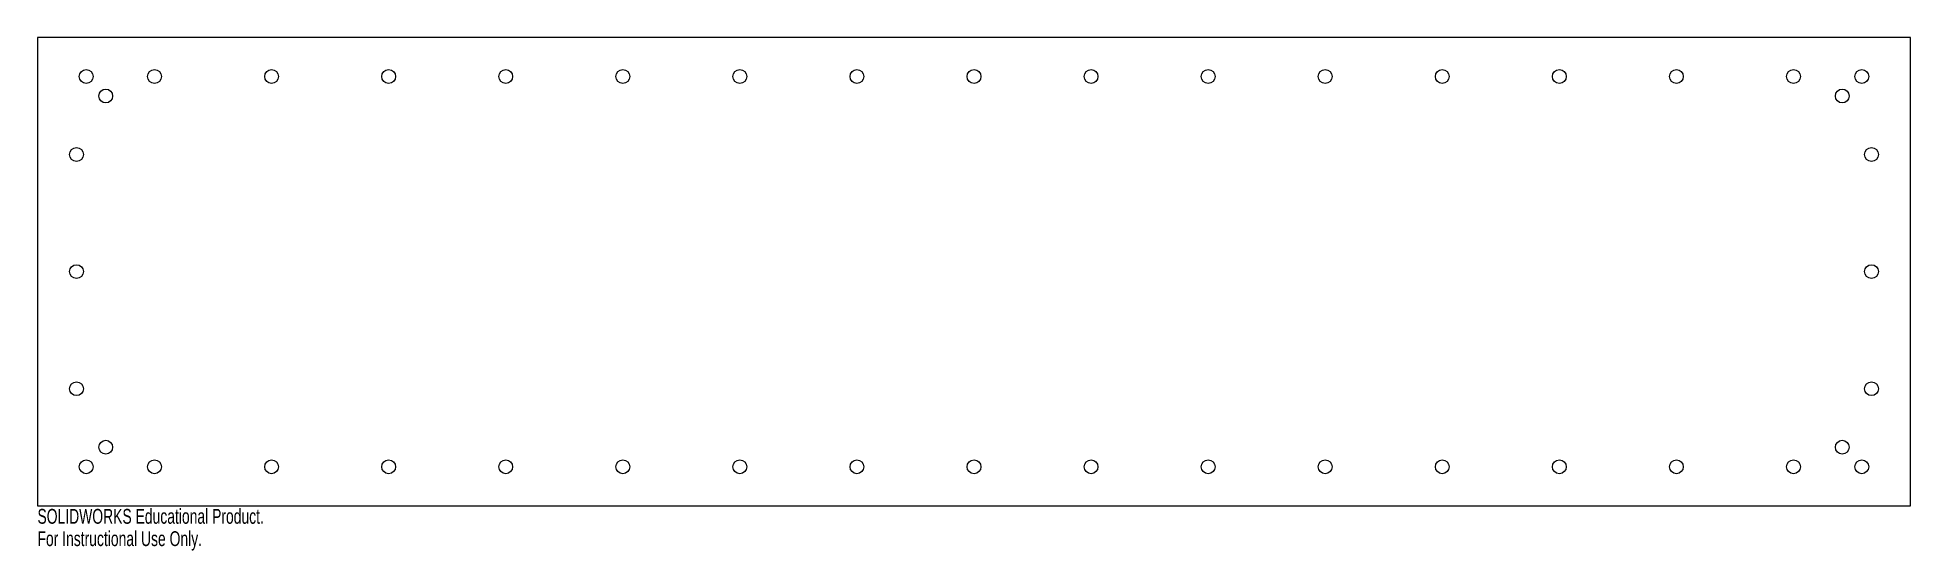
# Model space of a CAD drawing. Header units: inches. Extents: x -12 to 12, y -1.1 to 5.5.
import ezdxf

# ---------------------------------------------------------------- set-up
doc = ezdxf.new("R2010")
doc.units = ezdxf.units.IN
doc.header["$MEASUREMENT"] = 0
doc.styles.add('SLDTEXTSTYLE0', font='TXT', dxfattribs={"width": 0.7})

msp = doc.modelspace()

# ---------------------------------------------------------------- linework, layer by layer
at = {"color": 7, "linetype": 'Continuous', "lineweight": 25}
for p, q in [((12, 5.5), (-12, 5.5)), ((-12, 5.5), (-12, -0.5)), ((12, -0.5), (12, 5.5)), ((-12, -0.5), (12, -0.5))]:
    msp.add_line(p, q, dxfattribs=at)
for centre in [(-11.375, 5), (-10.5, 5), (-9, 5), (-7.5, 5), (-6, 5), (-4.5, 5), (-3, 5), (-1.5, 5), (0, 5), (1.5, 5), (3, 5), (4.5, 5), (6, 5), (7.5, 5), (9, 5), (10.5, 5), (11.375, 5), (-11.125, 4.75), (11.125, 4.75), (-11.5, 4), (11.5, 4), (-11.5, 2.5), (11.5, 2.5), (-11.5, 1), (11.5, 1), (-11.125, 0.25), (11.125, 0.25), (-11.375, 0), (-10.5, 0), (-9, 0), (-7.5, 0), (-6, 0), (-4.5, 0), (-3, 0), (-1.5, 0), (0, 0), (1.5, 0), (3, 0), (4.5, 0), (6, 0), (7.5, 0), (9, 0), (10.5, 0), (11.375, 0)]:
    msp.add_circle(centre, 0.0886, dxfattribs=at)

# ---------------------------------------------------------------- texts
at = {"color": 7, "linetype": 'Continuous', "char_height": 0.1903, "attachment_point": 1, "style": 'SLDTEXTSTYLE0'}
for s, insert in [('SOLIDWORKS Educational Product.', (-12, -0.54)), ('For Instructional Use Only.', (-12, -0.826))]:
    msp.add_mtext(s, dxfattribs=dict(at, insert=insert))

doc.saveas('drawing.dxf')
